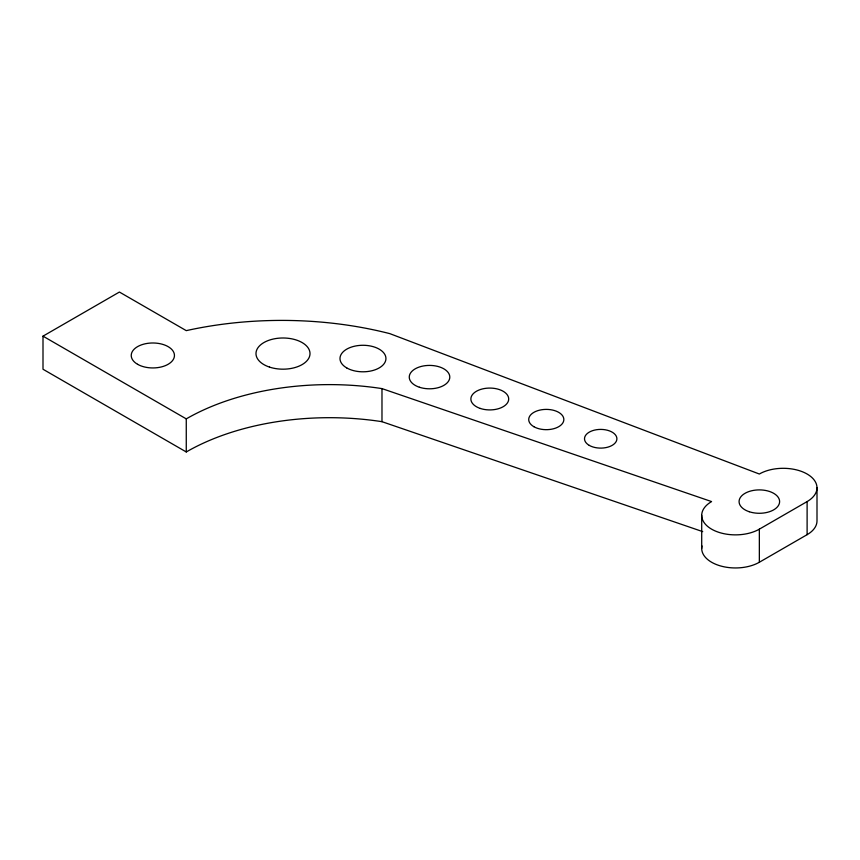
<?xml version="1.0" encoding="UTF-8"?>
<svg xmlns="http://www.w3.org/2000/svg" width="860" height="860" viewBox="0 0 860 860"><rect width="100%" height="100%" fill="white"/><g stroke="black" fill="none" stroke-linecap="round" stroke-linejoin="round"><path stroke-width="1.29" d="M702.717 531.63L381.98 421.679A202.616 116.981 0 0 0 186.265 451.962L43 369.241L43 336.152L119.411 292.045L186.265 330.638A266.073 153.618 0 0 1 389.849 333.648L759.348 474.021A33.766 19.5 0 0 1 807.11 474.021A33.766 19.5 0 0 1 807.11 501.584L807.11 534.673L759.348 562.246A33.766 19.5 0 0 1 720.54 565.945A33.766 19.5 0 0 1 701.996 545.917M43 336.152L186.265 418.874A202.616 116.981 0 0 1 381.98 388.602L711.596 501.584A33.766 19.5 0 0 0 711.596 529.158A33.766 19.5 0 0 0 759.348 529.158L807.11 501.584M817 487.803L817 520.891A33.766 19.5 0 0 1 807.11 534.673M759.348 529.158L759.348 562.246M701.706 515.376L701.706 548.465M381.98 388.602L381.98 421.679M186.265 418.874L186.265 451.962M137.557 364.285A21.608 12.481 0 0 0 173.72 358.685A21.608 12.481 0 0 0 147.243 343.409A21.608 12.481 0 0 0 137.557 364.285M749.221 511.721A20.264 11.696 0 0 0 779.611 501.584A20.264 11.696 0 0 0 749.221 491.458A20.264 11.696 0 0 0 749.221 511.721M269.492 367.091A27.015 15.598 0 0 0 310.008 353.589A27.015 15.598 0 0 0 269.492 340.076A27.015 15.598 0 0 0 269.492 367.091M480.331 408.457A18.909 10.922 0 0 0 508.701 398.997A18.909 10.922 0 0 0 480.331 389.537A18.909 10.922 0 0 0 480.331 408.457M419.4 387.237A20.264 11.696 0 0 0 449.791 377.11A20.264 11.696 0 0 0 419.4 366.973A20.264 11.696 0 0 0 419.4 387.237M346.731 367.919A22.962 13.255 0 0 0 385.151 361.974A22.962 13.255 0 0 0 357.029 345.731A22.962 13.255 0 0 0 346.731 367.919M533.866 426.7A17.555 10.137 0 0 0 563.246 422.152A17.555 10.137 0 0 0 541.736 409.736A17.555 10.137 0 0 0 533.866 426.7M589.24 445.373A16.211 9.363 0 0 0 616.351 441.18A16.211 9.363 0 0 0 596.496 429.721A16.211 9.363 0 0 0 589.24 445.373"/></g></svg>
